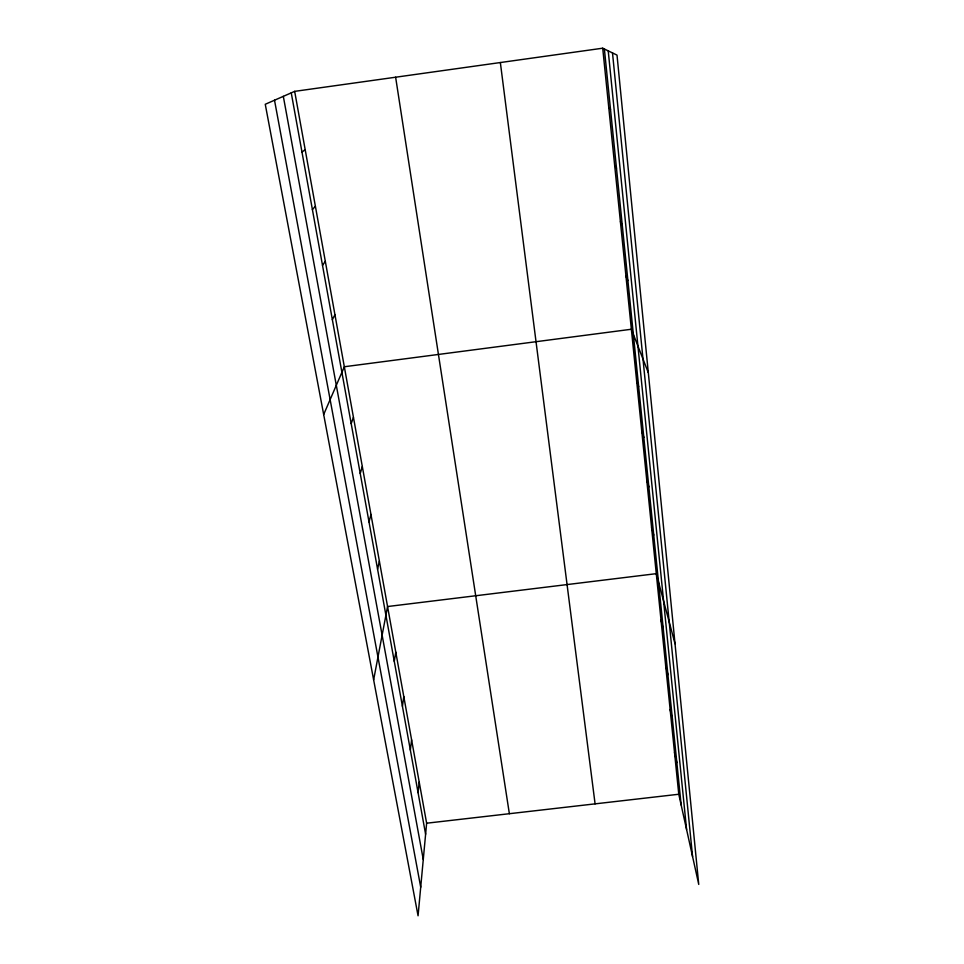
<?xml version="1.0" encoding="UTF-8"?>
<svg xmlns="http://www.w3.org/2000/svg" width="964" height="964" viewBox="0 0 964 964"><rect width="100%" height="100%" fill="white"/><g stroke="black" fill="none" stroke-linecap="round" stroke-linejoin="round"><path stroke-width="1.45" d="M294.671 91.363L426.63 823.208L418.063 915.8L265.257 104.281L294.671 91.363L602.717 48.2L617.008 55.105L698.743 884.422L678.776 794.252L602.717 48.2M418.075 792.673L419.207 782.069M410.351 750.04L411.604 739.87M402.422 706.275L403.796 696.574M394.276 661.352L395.782 652.146M373.634 679.849L387.564 606.537L656.291 573.664L675.017 643.711M377.575 569.218L379.37 561.084M369.019 521.982L370.959 514.439M360.223 473.469L362.319 466.528M351.185 423.606L353.439 417.316M323.675 414.532L344.329 366.742L631.372 329.254L648.302 372.634M332.351 319.638L334.954 314.746M322.518 265.389L325.314 261.28M312.396 209.574L315.385 206.272M301.985 152.083L305.178 149.661M426.63 823.208L678.776 794.252M608.79 107.739L610.525 109.498M614.683 165.531L616.49 168.206M620.406 221.672L622.274 225.202M625.961 276.222L627.889 280.56M636.626 380.828L638.662 386.636M641.747 431.004L643.832 437.475M646.724 479.831L648.856 486.941M651.568 527.368L653.737 535.08M661.027 620.129L663.268 628.95M665.63 665.365L667.919 674.716M670.125 709.444L672.45 719.277M674.499 752.39L676.849 762.681M274.511 100.22L420.714 887.181M283.32 96.34L423.268 859.502M291.248 92.857L425.606 834.234M395.626 77.216L509.366 813.712M500.352 62.54L595.089 803.868M608.224 50.863L686.597 829.57M604.38 49.007L681.15 804.976M612.502 52.936L692.562 856.526"/></g></svg>
